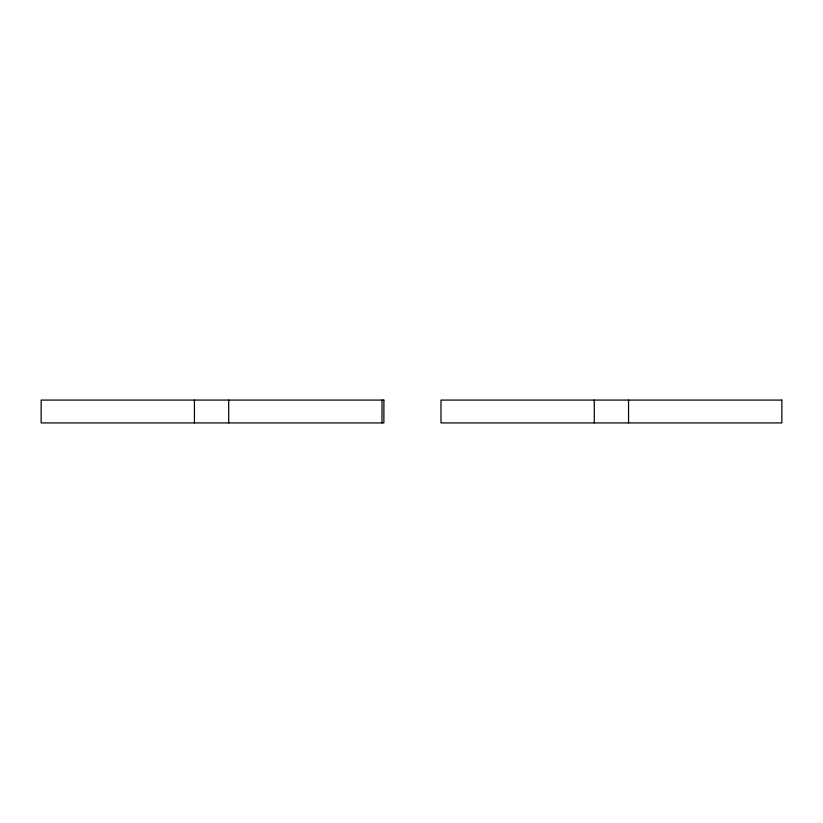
<?xml version="1.0" encoding="UTF-8"?>
<svg xmlns="http://www.w3.org/2000/svg" width="823" height="823" viewBox="0 0 823 823"><rect width="100%" height="100%" fill="white"/><g stroke="black" fill="none" stroke-linecap="round" stroke-linejoin="round"><path stroke-width="1.23" d="M628.546 400.081L628.546 422.919M594.278 400.081L594.278 422.919M381.985 400.081L381.985 422.919M228.701 400.081L228.701 422.919M194.434 400.081L194.434 422.919M383.888 400.081L41.15 400.081L41.15 422.919L383.888 422.919L383.888 400.081M781.85 400.081L440.994 400.081L440.994 422.919L781.85 422.919L781.85 400.081"/></g></svg>
